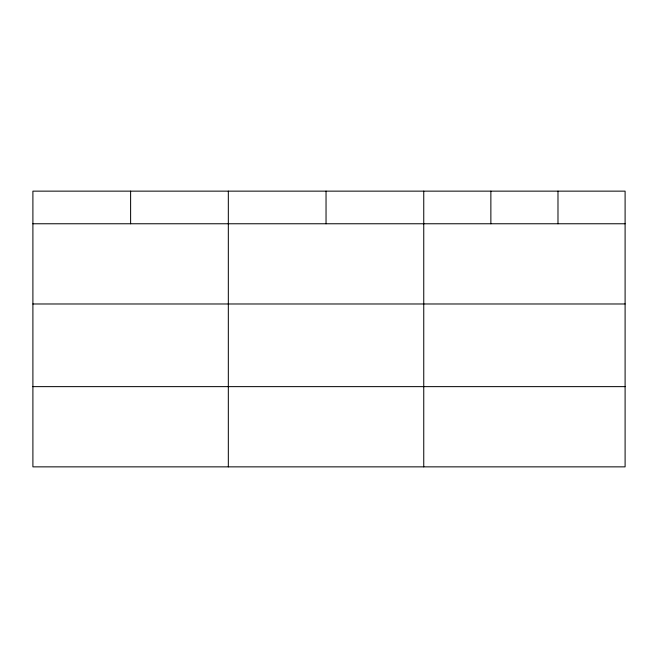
<?xml version="1.0" encoding="UTF-8"?>
<svg xmlns="http://www.w3.org/2000/svg" width="658" height="658" viewBox="0 0 658 658"><rect width="100%" height="100%" fill="white"/><g stroke="black" fill="none" stroke-linecap="round" stroke-linejoin="round"><path stroke-width="0.99" d="M625.1 303.98L625.1 191.141L32.9 191.141L32.9 466.859L625.1 466.859L625.1 303.98L32.9 303.98M32.9 223.761L625.1 223.761M32.9 386.633L625.1 386.633M557.984 191.141L557.984 223.761M490.868 191.141L490.868 223.761M423.752 191.141L423.752 466.859M326.039 191.141L326.039 223.761M228.326 191.141L228.326 466.859M130.613 191.141L130.613 223.761"/></g></svg>
